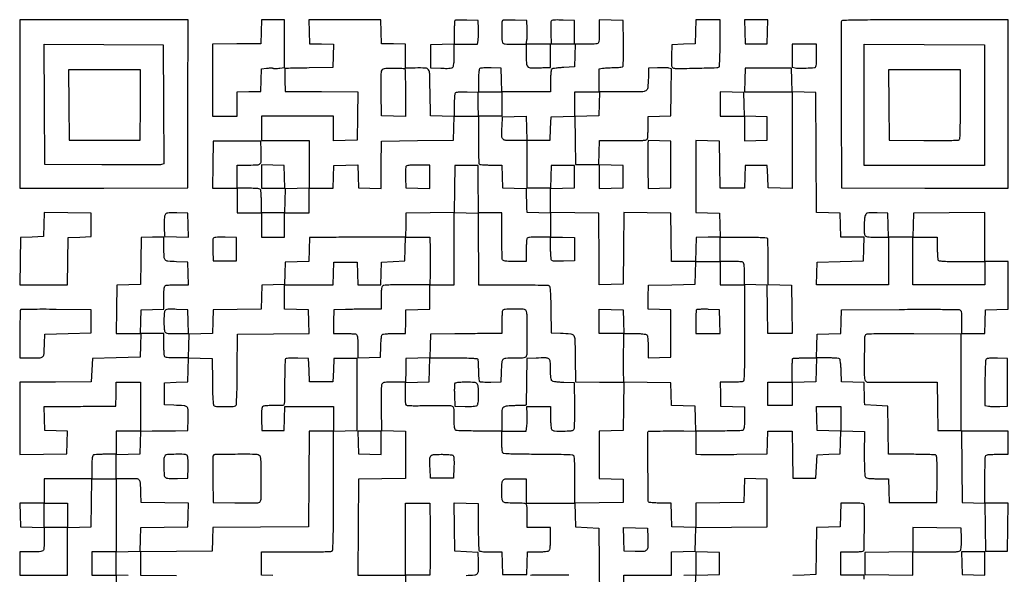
# Model space of a CAD drawing. Extents: x 179 to 1071, y 112 to 1107.
# Drawn here: x 179 to 1071, y 606 to 1107 of the extents above; entities that cross this region are included whole.
import ezdxf

# ---------------------------------------------------------------- set-up
doc = ezdxf.new("R2010")
doc.units = 0

msp = doc.modelspace()

# ---------------------------------------------------------------- linework, layer by layer
for points in [[(724, 595), (724, 606), (745.5, 606), (767, 606), (767, 616.466168), (767, 626.932337), (777.75, 627.216168), (788.5, 627.5), (788.783692, 638.236191), (789.067383, 648.972383), (821.283692, 649.236191), (853.5, 649.5), (853.5, 671), (853.5, 692.5), (843.284183, 692.784606), (833.068365, 693.069211), (832.784183, 682.284606), (832.5, 671.5), (810.75, 671.230498), (789, 670.960995), (789, 659.946666), (789, 648.932337), (778.25, 649.216168), (767.5, 649.5), (767.216168, 660.25), (766.932337, 671), (757.025185, 671, -0.009176), (753.129582, 671.071502, -0.014629), (749.805836, 671.291056, -0.009605), (747.122656, 671.599423, -0.224562), (746.496585, 672.005526, -0.13786), (746.047719, 673.568969, -0.000202), (745.890453, 703.910202, -0.000149), (745.753562, 734.459757, -0.200204), (746.193055, 735.525906, -0.193626), (746.851874, 735.806077, -0.000507), (756.954411, 735.993605, -0.003299), (767.516828, 736.109252, -0.003145), (778.25, 736.088447), (789, 736), (789, 725.554791), (789, 715.109582), (793.75, 714.804791, 0.016277), (796.853058, 714.706929, 0.001257), (805.182812, 714.736407, 0.00172), (815.120986, 714.830751, 0.001312), (826, 715), (853.5, 715.5), (853.784983, 725.75), (854.069966, 736), (865.015095, 736), (875.960225, 736), (876.230112, 714.75), (876.5, 693.5), (887, 693.5), (897.5, 693.5), (898, 704), (898.5, 714.5), (909, 715), (919.5, 715.5), (919.785353, 725.783473), (920.070705, 736.066946), (930.663775, 735.783473), (941.256844, 735.5), (941.157076, 715.567937, 0.003706), (941.17822, 706.779065, 0.009232), (941.35993, 700.355398, 0.006686), (941.648207, 695.565753, 0.156058), (942.151099, 694.317937, 0.161934), (943.140885, 693.70153, 0.029006), (945.311316, 693.31125, 0.022258), (948.490462, 693.071053, 0.007726), (953.088613, 693), (962.932337, 693), (963.216168, 682.25), (963.5, 671.5), (985, 671.5), (1006.5, 671.5), (1006.77083, 692.428109, 0.002701), (1006.849994, 702.928451, 0.012029), (1006.714887, 709.091209, 0.012869), (1006.427241, 713.095412, 0.230932), (1005.77083, 714.162796, 0.130553), (1004.741869, 714.487751, 0.00223), (998.783723, 714.73694, 0.005523), (991.806292, 714.920444, 0.003627), (983.769502, 714.984687), (963.039005, 715), (962.769502, 736.75), (962.5, 758.5), (952, 759), (941.5, 759.5), (941.417506, 762.5, -0.000602), (941.375015, 764.11608, -0.000153), (941.310039, 766.738161, -0.000156), (941.237687, 769.732706, -0.000158), (941.167506, 772.715017), (941, 779.930034), (930.75, 780.215017), (920.5, 780.5), (920.211195, 790.464966, 0.00836), (920.012968, 794.800174, 0.019108), (919.684251, 798.055937, 0.01918), (919.262532, 800.411, 0.199883), (918.711195, 801.199653, 0.117316), (917.827306, 801.504931, 0.006928), (914.981788, 801.747767, 0.010144), (911.552258, 801.922791, 0.007284), (907.716168, 801.984687), (897.932337, 802), (898.216168, 812.75), (898.5, 823.5), (909.216508, 823.783492), (919.933016, 824.066984), (920.216508, 834.783492), (920.5, 845.5), (972.5, 845.776839, -0.001003), (992.594212, 845.843524, -0.001568), (1009.885938, 845.812001, -0.000408), (1024.984395, 845.724812, -0.057922), (1026.75, 845.507787, -0.136613), (1028.014363, 844.801276, -0.14817), (1028.68331, 843.563526, -0.046671), (1028.951296, 841.092044, -0.003683), (1029, 834.480948), (1029, 824), (1039.466168, 824), (1049.932337, 824), (1050.216168, 834.75), (1050.5, 845.5), (1060.75, 845.784983), (1071, 846.069966), (1071, 867.534983), (1071, 889), (1060.5, 889), (1050, 889), (1050, 911.013853), (1050, 933.027706), (1017.75, 932.763853), (985.5, 932.5), (985.216168, 921.75), (984.932337, 911), (974, 911), (963.067663, 911), (962.783832, 921.75), (962.5, 932.5), (952.739067, 932.786344, 0.003777), (946.318608, 932.926166, 0.056645), (944.094026, 932.705325, 0.164113), (942.888802, 931.98706, 0.086391), (941.989067, 930.471244, 0.072991), (941.307436, 927.388305, 0.01263), (941.028304, 921.404475, 0.011938), (941.043404, 915.414346, 0.085208), (941.606989, 912.581787, 0.205218), (942.398405, 911.76761, 0.063068), (944.086379, 911.30265, 0.030363), (947.039857, 911.059586, 0.005351), (952.606989, 911), (963, 911), (963, 889.5), (963, 868), (953, 867.933333, -0.000621), (948.279528, 867.907731, -0.000304), (942.265625, 867.88625, -0.000302), (936.015343, 867.871506, -0.000439), (930.5, 867.866667, -0.000438), (924.98217, 867.871505, -0.000301), (918.724099, 867.88625, -0.000304), (912.699132, 867.907732, -0.000618), (907.965017, 867.933333), (897.930034, 868), (898.215017, 878.25), (898.5, 888.5), (919.5, 889), (940.5, 889.5), (940.783832, 900.25), (941.067663, 911), (930.567663, 911), (920.067663, 911), (919.783832, 921.75), (919.5, 932.5), (908.758596, 932.783745), (898.017192, 933.067489), (897.758596, 987.283745), (897.5, 1041.5), (886.783492, 1041.783492), (876.066984, 1042.066984), (875.783492, 1052.783492), (875.5, 1063.5), (854.5, 1063.5), (833.5, 1063.5), (833.216168, 1052.75), (832.932337, 1042), (854.466168, 1042), (876, 1042), (876, 998.466168), (876, 954.932337), (865.25, 955.216168), (854.5, 955.5), (854, 965.5), (853.5, 975.5), (843.5, 975.5), (833.5, 975.5), (833.215017, 965.25), (832.930034, 955), (821.984905, 955), (811.039775, 955), (810.769888, 976.25), (810.5, 997.5), (799.75, 997.783832), (789, 998.067663), (789, 965.567663), (789, 933.067663), (799.75, 932.783832), (810.5, 932.5), (810.783485, 921.784171), (811.06697, 911.068343), (800.283485, 910.784171), (789.5, 910.5), (789.216168, 899.75), (788.932337, 889), (777.985671, 889), (767.039005, 889), (766.769502, 910.75), (766.5, 932.5), (745.263879, 932.769847), (724.027759, 933.039695), (723.763879, 900.769847), (723.5, 868.5), (712.75, 868.216168), (702, 867.932337), (701.93247, 878.216168, 0.000228), (701.894557, 883.614704, 0.000066), (701.831177, 891.941624, 0.000067), (701.757282, 901.322943, 0.000071), (701.68247, 910.5), (701.5, 932.5), (679.75, 932.769502), (658, 933.039005), (658, 943.985671), (658, 954.932337), (668.75, 955.216168), (679.5, 955.5), (679.5, 965.5), (679.5, 975.5), (669, 975.5), (658.5, 975.5), (658.215017, 965.25), (657.930034, 955), (647.465017, 955), (637, 955), (636.914333, 957.75, -0.007448), (636.884252, 959.601387, -0.000443), (636.881641, 965.2, -0.000666), (636.893319, 971.867586, -0.000491), (636.92334, 979.25), (637.018014, 998), (626.028059, 998, -0.011992), (617.591152, 998.202381, -0.198759), (615.100639, 999.375992, -0.18508), (614.075777, 1002.002685, -0.010172), (614.204946, 1011), (614.5, 1019.5), (625.215829, 1019.783485), (635.931657, 1020.06697), (636.215829, 1009.283485), (636.5, 998.5), (647, 998.5), (657.5, 998.5), (658, 1009), (658.5, 1019.5), (669.230404, 1019.783633), (679.960808, 1020.067266), (680.230404, 998.283633), (680.5, 976.5), (691, 976.5), (701.5, 976.5), (701.783832, 987.25), (702.067663, 998), (723.426843, 998, 0.002049), (735.527804, 998.049581, 0.015924), (741.170055, 998.275619, 0.030077), (744.33804, 998.696308, 0.258602), (745.393011, 999.581787, 0.071958), (745.632084, 1000.637304, 0.005943), (745.821697, 1003.455249, 0.007853), (745.955693, 1006.837646, 0.005972), (746, 1010.546804), (746, 1019.930034), (756.25, 1020.215017), (766.5, 1020.5), (766.769818, 1041.725974), (767.039636, 1062.951948), (764.769818, 1063.512888, 0.046287), (763.430237, 1063.715026, 0.007646), (760.816759, 1063.82477, 0.008343), (757.72928, 1063.855617, 0.007289), (754.5, 1063.786914), (746.5, 1063.5), (746.24922, 1055, -0.01508), (745.690422, 1045.643505, -0.245296), (744.042339, 1043.077367, -0.127215), (740.479112, 1042.10758, -0.003164), (723.480948, 1042), (702, 1042), (702, 1052.420545), (702, 1062.841089), (704.75, 1063.309809, -0.022929), (706.273627, 1063.498123, -0.005167), (708.879693, 1063.672439, -0.005345), (711.894135, 1063.810493, -0.005158), (714.946826, 1063.88609, 0.010143), (717.859581, 1063.987286, 0.014299), (720.448328, 1064.204237, 0.010424), (722.567435, 1064.487871, 0.159199), (723.218101, 1064.818101, 0.190093), (723.545721, 1065.572518, 0.001993), (723.720681, 1071.401306, 0.006003), (723.815721, 1078.18125, 0.003823), (723.771275, 1086.071275), (723.5, 1106.5), (712.75, 1106.783832), (702, 1107.067663), (702, 1097.615619, -0.00593), (701.955696, 1093.880092, -0.007809), (701.821697, 1090.475463, -0.005887), (701.632128, 1087.638889, -0.0721), (701.393011, 1086.581787, -0.204941), (700.602756, 1085.767938, -0.063222), (698.919218, 1085.302828, -0.030449), (695.974376, 1085.059653, -0.005378), (690.427994, 1085), (680.069966, 1085), (679.784983, 1074.75), (679.5, 1064.5), (670, 1063.988659, 0.007106), (666.269967, 1063.734678, 0.009744), (662.923437, 1063.393207, 0.006873), (660.150188, 1063.016758, 0.105218), (659.25, 1062.679642, 0.19845), (658.66909, 1061.850242, 0.025831), (658.301496, 1059.676631, 0.021404), (658.069039, 1056.501349, 0.007569), (658, 1051.940983), (658, 1042), (636.033832, 1042), (614.067663, 1042), (613.783832, 1052.75), (613.5, 1063.5), (604.462374, 1063.690271, 0.007383), (600.91838, 1063.71254, 0.010296), (597.749011, 1063.620366, 0.007028), (595.118231, 1063.452499, 0.119513), (594.299507, 1063.185106, 0.215142), (593.550254, 1062.074259, 0.02067), (593.122944, 1058.76045, 0.019035), (592.890382, 1054.002657, 0.006925), (592.911139, 1047.25), (593, 1042), (603.5, 1042), (614, 1042), (614, 1031), (614, 1020), (603.533832, 1020), (593.067663, 1020), (592.783832, 1030.75), (592.5, 1041.5), (582.582645, 1041.788231, 0.006827), (577.804805, 1041.861823, 0.023663), (574.717063, 1041.721018, 0.033714), (572.705135, 1041.395734, 0.19692), (571.847958, 1040.788231, 0.11554), (571.524324, 1039.859509, 0.007548), (571.266219, 1037.004417, 0.010646), (571.080711, 1033.557744, 0.007729), (571.015313, 1029.716168), (571, 1019.932337), (560.25, 1020.216168), (549.5, 1020.5), (549.230414, 1041.646508, 0.003388), (548.903594, 1058.383657, 0.132249), (547.852034, 1061.916874, 0.250282), (545.218343, 1063.453151, 0.015087), (535.75, 1063.523234), (527, 1063.323959), (527, 1074.128148), (527, 1084.932337), (516.25, 1085.216168), (505.5, 1085.5), (505.216168, 1096.25), (504.932337, 1107), (472.432337, 1107), (439.932337, 1107), (440.216168, 1096.25), (440.5, 1085.5), (451.283485, 1085.215829), (462.06697, 1084.931657), (461.783485, 1074.409124), (461.5, 1063.886591), (440, 1063.56982, 0.000533), (431.736341, 1063.439262, 0.000871), (424.731911, 1063.308934, 0.000078), (418.45613, 1063.180251, 0.099621), (418.215017, 1063.126525, 0.295619), (418.102198, 1062.953611, 0.000809), (418.097461, 1060.026229, 0.004315), (418.126263, 1056.689016, 0.002634), (418.215017, 1052.75), (418.5, 1042.5), (451.269464, 1042.236311), (484.038928, 1041.972621), (483.769464, 1020.236311), (483.5, 998.5), (472.75, 998.216168), (462, 997.932337), (462, 1008.966168), (462, 1020), (429.5, 1020), (397, 1020), (397, 1009), (397, 998), (418.5, 998), (440, 998), (440, 976.533832), (440, 955.067663), (429.25, 954.783832), (418.5, 954.5), (418.216168, 943.75), (417.932337, 933), (407.466168, 933), (397, 933), (397, 942.418213, 0.005951), (396.955695, 946.140776, 0.007831), (396.821697, 949.534475, 0.005915), (396.632106, 952.361889, 0.07203), (396.393011, 953.418213, 0.205218), (395.601595, 954.23239, 0.063068), (393.913621, 954.69735, 0.030363), (390.960143, 954.940414, 0.005351), (385.393011, 955), (375, 955), (375, 965.5), (375, 976), (385.480948, 976, 0.01319), (393.50249, 976.211645, 0.203196), (395.933469, 977.397028, 0.179688), (396.928151, 980.034911, 0.009927), (396.795054, 989), (396.5, 997.5), (375, 997.5), (353.5, 997.5), (353.230112, 976.25), (352.960225, 955), (363.980112, 955), (375, 955), (375, 944), (375, 933), (386, 933), (397, 933), (397, 922), (397, 911), (407.5, 911), (418, 911), (418, 922), (418, 933), (429, 933), (440, 933), (440, 944), (440, 955), (450.965017, 955), (461.930034, 955), (462.215017, 965.25), (462.5, 975.5), (473.214647, 975.783473), (483.929295, 976.066946), (484.214647, 965.783473), (484.5, 955.5), (494.730011, 955.215238), (504.960022, 954.930475), (505.230011, 976.215238), (505.5, 997.5), (538, 998), (570.5, 998.5), (570.783832, 1009.25), (571.067663, 1020), (582.078175, 1020), (593.088687, 1020), (592.939562, 999.074048, 0.002997), (592.930395, 990.976012, 0.004632), (593.029233, 983.979593, 0.001595), (593.189366, 977.956261, 0.131705), (593.454236, 977.074048, 0.218925), (594.14319, 976.616565, 0.013465), (596.64669, 976.293858, 0.01667), (599.923261, 976.070937, 0.008649), (604.024034, 976), (613.930034, 976), (614.215017, 965.75), (614.5, 955.5), (625.25, 955.216168), (636, 954.932337), (636.086145, 947.716168, 0.001483), (636.13115, 944.696723, 0.001364), (636.195118, 941.591624, 0.001361), (636.267255, 938.822812, 0.004503), (636.336145, 937), (636.5, 933.5), (647.25, 933.216168), (658, 932.932337), (658, 921.966168), (658, 911), (647.606989, 911, 0.005351), (642.039857, 910.940414, 0.030363), (639.086379, 910.69735, 0.063068), (637.398405, 910.23239, 0.205218), (636.606989, 909.418213, 0.07203), (636.367894, 908.361889, 0.005915), (636.178303, 905.534475, 0.007831), (636.044305, 902.140776, 0.005951), (636, 898.418213), (636, 889), (625.606989, 889, -0.005351), (620.039857, 889.059586, -0.030363), (617.086379, 889.30265, -0.063068), (615.398405, 889.76761, -0.205218), (614.606989, 890.581787, -0.083055), (614.363369, 891.779435, -0.001841), (614.178303, 897.696775, -0.004125), (614.043995, 904.642891, -0.002771), (614, 912.581787), (614, 933), (603.5, 933), (593, 933), (592.881648, 942.75, -0.000062), (592.826894, 947.307015, -0.000032), (592.75939, 953.014062, -0.000032), (592.690668, 958.886916, -0.000048), (592.631648, 964), (592.5, 975.5), (582, 975.5), (571.5, 975.5), (571.230169, 954.269447), (570.960338, 933.038894), (549.230169, 932.769447), (527.5, 932.5), (527.216168, 921.75), (526.932337, 911), (505.216168, 910.972336, 0.000709), (495.345222, 910.94577, 0.000419), (483.563499, 910.887487, 0.000419), (471.802315, 910.80959, 0.00072), (462, 910.722336), (440.5, 910.5), (440.216508, 899.783492), (439.933016, 889.066984), (429.216508, 888.783492), (418.5, 888.5), (418.215399, 878.284601), (417.930798, 868.069202), (407.715399, 867.784601), (397.5, 867.5), (397.216365, 856.769409), (396.93273, 846.038817), (375.216365, 845.769409), (353.5, 845.5), (353.216508, 834.783492), (352.933016, 824.066984), (342.216508, 823.783492), (331.5, 823.5), (331.216168, 812.75), (330.932337, 802), (320.573157, 802, -0.005377), (315.026092, 802.059651, -0.030446), (312.080966, 802.302822, -0.063217), (310.397282, 802.767927, -0.20495), (309.606989, 803.581787, -0.07203), (309.367894, 804.638111, -0.005915), (309.178303, 807.465525, -0.007831), (309.044305, 810.859224, -0.005951), (309, 814.581787), (309, 824), (298.466168, 824), (287.932337, 824), (288.216168, 834.75), (288.5, 845.5), (298.75, 845.784983), (309, 846.069966), (309, 856.427994, -0.005378), (309.059653, 861.974376, -0.030449), (309.302828, 864.919218, -0.063222), (309.767938, 866.602756, -0.204941), (310.581787, 867.393011, -0.072102), (311.638915, 867.632129, -0.005887), (314.475801, 867.821697, -0.007809), (317.880803, 867.955696, -0.005929), (321.616771, 868), (331.069966, 868), (330.784983, 878.25), (330.5, 888.5), (320.357794, 888.783793, -0.014107), (312.640268, 889.217866, -0.199485), (310.233117, 890.465549, -0.166627), (309.195945, 893.150956, -0.0092), (309.013655, 902.284983), (309, 911.069966), (298.75, 910.784983), (288.5, 910.5), (288.23021, 889.283631), (287.96042, 868.067262), (277.23021, 867.783631), (266.5, 867.5), (266.230498, 845.75), (265.960995, 824), (277.014329, 824), (288.067663, 824), (287.783832, 813.25), (287.5, 802.5), (266, 802), (244.5, 801.5), (244, 791), (243.5, 780.5), (211.25, 780.236147), (179, 779.972294), (179, 747.466259), (179, 714.960225), (200.25, 715.230112), (221.5, 715.5), (221.784593, 725.714635), (222.069185, 735.92927), (211.784593, 736.214635), (201.5, 736.5), (201.216168, 747.25), (200.932337, 758), (210.716168, 758.088692, -0.000261), (215.934436, 758.133277, -0.00007), (224.235374, 758.198715, -0.000071), (233.668223, 758.270428, -0.000073), (243, 758.338692), (265.5, 758.5), (265.783832, 769.25), (266.067663, 780), (277.033832, 780), (288, 780), (288, 758), (288, 736), (277, 736), (266, 736), (266, 725.5), (266, 715), (256.581787, 715, 0.005951), (252.859224, 714.955695, 0.007831), (249.465525, 714.821697, 0.005915), (246.638111, 714.632106, 0.07203), (245.581787, 714.393011, 0.205218), (244.76761, 713.601595, 0.063068), (244.30265, 711.913621, 0.030363), (244.059586, 708.960143, 0.005351), (244, 703.393011), (244, 693), (222.5, 693), (201, 693), (201, 682), (201, 671), (189.966168, 671), (178.932337, 671), (179.216168, 660.25), (179.5, 649.5), (190.25, 649.216168), (201, 648.932337), (201, 639.547956, -0.005972), (200.955693, 635.838356, -0.007852), (200.821697, 632.455587, -0.005942), (200.632085, 629.63733, -0.07196), (200.393011, 628.581787, -0.205218), (199.601595, 627.76761, -0.063068), (197.913621, 627.30265, -0.030363), (194.960143, 627.059586, -0.005351), (189.393011, 627), (179, 627), (179, 616.5), (179, 606), (200.5, 606), (222, 606), (222, 627.466168), (222, 648.932337), (232.75, 649.216168), (243.5, 649.5), (243.769502, 671.25), (244.039005, 693), (255.019502, 693), (266, 693), (266, 660), (266, 627), (255, 627), (244, 627), (244, 616.5), (244, 606), (255, 606), (266, 606), (266, 595)], [(276.75, 605.783832), (266, 606.067663), (266, 616.5), (266, 626.932337), (276.75, 627.216168), (287.5, 627.5), (287.783631, 638.23021), (288.067262, 648.96042), (309.283631, 649.23021), (330.5, 649.5), (330.783629, 660.230014), (331.067258, 670.960029), (309.783629, 671.230014), (288.5, 671.5), (288.24922, 680, 0.007926), (287.829771, 689.243436, 0.170244), (286.785637, 691.72373, 0.199796), (284.471708, 692.815028, 0.011573), (276.480948, 693), (266, 693), (266, 703.966168), (266, 714.932337), (276.75, 715.216168), (287.5, 715.5), (287.784983, 725.75), (288.069966, 736), (298.284983, 736.072108, 0.00076), (302.988838, 736.112465, 0.000421), (308.730589, 736.17529, 0.00042), (314.546856, 736.248714, 0.000677), (319.5, 736.322108), (330.5, 736.5), (330.783553, 747.222527, 0.010992), (330.820152, 755.43543, 0.202285), (329.787687, 757.767985, 0.175254), (327.337791, 758.826727, 0.00786), (318, 759.24922), (309.5, 759.5), (309.5, 769.5), (309.5, 779.5), (320, 780), (330.5, 780.5), (330.784171, 791.283485), (331.068343, 802.06697), (341.784171, 801.783485), (352.5, 801.5), (352.770909, 780.546095, 0.003025), (352.960859, 770.538324, 0.01097), (353.259718, 764.179757, 0.009456), (353.64341, 759.821704, 0.228384), (354.270909, 758.811407, 0.135682), (356.441738, 758.148873, 0.006678), (364.002812, 758.049467, 0.006682), (371.563488, 758.152092, 0.135555), (373.735681, 758.81548, 0.238962), (374.395763, 759.927232, 0.00522), (374.759672, 766.392156, 0.007577), (375.048944, 775.830801, 0.001803), (375.235681, 791.550168), (375.5, 823.5), (407.783691, 823.763898), (440.067381, 824.027795), (439.783691, 834.763898), (439.5, 845.5), (428.75, 845.783832), (418, 846.067663), (418, 857.033832), (418, 868), (439.965017, 868), (461.930034, 868), (462.215017, 878.25), (462.5, 888.5), (473, 888.5), (483.5, 888.5), (483.784983, 878.25), (484.069966, 868), (494.5, 868), (504.930034, 868), (505.215017, 878.25), (505.5, 888.5), (516, 889), (526.5, 889.5), (526.783832, 900.25), (527.067663, 911), (537.971448, 911), (548.875232, 911), (549.187616, 899.75, -0.004056), (549.286888, 894.698016, -0.002552), (549.324862, 888.79375, -0.002561), (549.302819, 882.984411, -0.004692), (549.216168, 878.25), (548.932337, 868), (528.166168, 868, 0.003175), (518.390155, 867.937913, 0.010469), (511.947392, 867.721107, 0.00935), (507.461379, 867.391809, 0.175114), (506.2, 866.8, 0.150969), (505.671932, 865.799696, 0.019349), (505.311224, 863.369558, 0.018472), (505.074295, 860.071747, 0.008695), (505, 855.8), (505, 846), (494.25, 845.953106, 0.001159), (489.373532, 845.920534, 0.000692), (483.573437, 845.860325, 0.000693), (477.797098, 845.784366, 0.001202), (473, 845.703106), (462.5, 845.5), (462.216168, 834.75), (461.932337, 824), (471.384381, 824, -0.00593), (475.119908, 823.955696, -0.007809), (478.524537, 823.821697, -0.005887), (481.361111, 823.632128, -0.0721), (482.418213, 823.393011, -0.205495), (483.232716, 822.600436, -0.062914), (483.697526, 820.908024, -0.030277), (483.940481, 817.945911, -0.005326), (484, 812.358028), (484, 801.930034), (494.25, 802.215017), (504.5, 802.5), (504.788805, 812.464966, -0.00836), (504.987032, 816.800174, -0.019108), (505.315749, 820.055937, -0.01918), (505.737468, 822.411, -0.199883), (506.288805, 823.199653, -0.117134), (507.171517, 823.504879, -0.006997), (509.998336, 823.747767, -0.010202), (513.406013, 823.922787, -0.007334), (517.216168, 823.984687), (526.932337, 824), (527.216168, 834.75), (527.5, 845.5), (538.25, 845.783832), (549, 846.067663), (549, 857.033832), (549, 868), (560, 868), (571, 868), (571, 900.533832), (571, 933.067663), (581.75, 932.783832), (592.5, 932.5), (592.72866, 903), (592.817823, 891.497179), (592.89642, 881.357813), (592.96327, 872.734307, 0.000002), (592.97866, 870.75), (593, 868), (624.25, 867.984687, -0.002334), (636.31726, 867.922445, -0.00367), (646.681358, 867.744518, -0.001003), (655.694423, 867.505512, -0.135169), (656.729091, 867.188593, -0.228384), (657.35659, 866.178296, -0.009456), (657.740282, 861.820243, -0.01097), (658.039141, 855.461676, -0.003025), (658.229091, 845.453905), (658.5, 824.5), (667, 824.24922, -0.015112), (676.309273, 823.692637, -0.241952), (678.89363, 822.055334, -0.12708), (679.90817, 818.507021, -0.003245), (680.230153, 801.735929), (680.5, 780.5), (702.269448, 780.230443), (724.038896, 779.960887), (723.769448, 758.230443), (723.5, 736.5), (712.75, 736.216168), (702, 735.932337), (702, 714.5), (702, 693.067663), (712.75, 692.783832), (723.5, 692.5), (723.5, 682), (723.5, 671.5), (701.75, 671.230498), (680, 670.960995), (680, 691.858053, 0.002841), (679.941008, 702.241768, 0.011863), (679.72168, 708.490168, 0.012941), (679.373556, 712.590796, 0.194265), (678.706368, 713.82873, 0.162758), (677.389641, 714.339498, 0.003106), (669.964408, 714.645159, 0.006038), (660.188095, 714.868636, 0.002279), (646.513825, 714.953699, -0.001815), (631.127404, 715.035132, -0.00801), (622.063556, 715.26125, -0.006014), (615.948004, 715.585608, -0.23943), (614.822769, 716.252525, -0.114938), (614.509276, 717.147616, -0.007812), (614.25882, 719.850742, -0.01086), (614.078891, 723.115925, -0.007919), (614.015313, 726.75), (614, 736), (624.938727, 736), (635.877454, 736), (636.530486, 740.354725, 0.021292), (636.758073, 742.488181, 0.008853), (636.891297, 745.382915, 0.008741), (636.924899, 748.49289, 0.011173), (636.841758, 751.356823), (636.5, 758.004196), (647.25, 758.002098), (658, 758), (658, 748.2, 0.008695), (658.074295, 743.928253, 0.018472), (658.311224, 740.630442, 0.019349), (658.671932, 738.200304, 0.150969), (659.2, 737.2, 0.186495), (661.68616, 736.09974, 0.014231), (669.15271, 735.954643, 0.013612), (676.635384, 736.226018, 0.206513), (678.89865, 737.37788, 0.155745), (679.441468, 738.72239, 0.008655), (679.70418, 743.294193, 0.010005), (679.833319, 749.723919, 0.003345), (679.771094, 759.12788), (679.5, 779.5), (670.054124, 779.790118, -0.010217), (666.34104, 779.980158, -0.013854), (662.999888, 780.312947, -0.010763), (660.259099, 780.722996, -0.131421), (659.304124, 781.162563, -0.160974), (658.702126, 782.125195, -0.028856), (658.313751, 784.236002, -0.022682), (658.072384, 787.28858, -0.008387), (658, 791.603393, 0.016598), (657.763986, 798.711197, 0.213017), (656.549849, 801.008756, 0.166991), (653.878464, 801.935621, 0.009434), (645, 801.795054), (636.5, 801.5), (636.291899, 780.625233, -0.001859), (636.181951, 772.592166, -0.003007), (636.021922, 765.759422, -0.000519), (635.838212, 759.731816, -0.190736), (635.665053, 759.33172, -0.182729), (635.290693, 759.162774, -0.002984), (632.954685, 759.030674, -0.007332), (630.207057, 758.932111, -0.004749), (627.026294, 758.89491, 0.010028), (623.703041, 758.820946, 0.011294), (620.514988, 758.613762, 0.010608), (617.818608, 758.319507, 0.058418), (616.403141, 757.963174, 0.110003), (615.032985, 757.060692, 0.141468), (614.328786, 755.734561, 0.048055), (614.050388, 753.237839, 0.003753), (614, 746.524751), (614, 736), (594.081787, 736, -0.00284), (586.334577, 736.044003, -0.004216), (579.5499, 736.178303, -0.001919), (573.775876, 736.363499, -0.082815), (572.581787, 736.606989, -0.205067), (571.767789, 737.397773, -0.063152), (571.302747, 739.083331, -0.03041), (571.059622, 742.032106, -0.005366), (571, 747.587937, 0.003733), (570.951075, 754.141338, 0.047453), (570.681538, 756.587029, 0.149373), (570.007385, 757.817679, 0.132564), (568.729091, 758.531858, 0.056498), (567.146286, 758.743668, 0.002753), (561.843904, 758.821339, 0.004446), (555.531807, 758.822912, 0.00319), (548.479091, 758.716954, -0.002524), (541.463352, 758.602207, -0.003659), (535.267296, 758.577503, -0.001888), (530.019824, 758.614798, -0.060354), (528.75, 758.782676, -0.201389), (527.824157, 759.485727, -0.091058), (527.303157, 760.948081, -0.035492), (527.055034, 763.70724, -0.004683), (527, 769.5828), (527, 779.932337), (537.75, 780.216168), (548.5, 780.5), (548.783832, 791.25), (549.067663, 802), (570.426843, 802, -0.002687), (580.996634, 801.943197, -0.011615), (587.271697, 801.729902, -0.010905), (591.407253, 801.402442, -0.285481), (592.253153, 800.75, -0.070922), (592.442753, 799.886026, -0.004338), (592.616592, 797.24568, -0.006389), (592.756668, 794.085208, -0.004682), (592.834423, 790.575718, 0.00891), (592.941036, 787.093727, 0.012824), (593.169236, 784.018743, 0.008588), (593.466445, 781.487889, 0.164285), (593.813929, 780.786071, 0.175783), (594.524032, 780.454031, 0.008352), (597.189385, 780.25999, 0.012862), (600.421264, 780.162208, 0.008824), (604.089648, 780.210352), (613.5, 780.5), (613.75078, 789, -0.007895), (614.169488, 798.239963, -0.169542), (615.209736, 800.721365, -0.200384), (617.516036, 801.813936, -0.011722), (625.451664, 802, 0.004751), (631.340065, 802.055956, 0.034831), (634.144955, 802.305234, 0.086447), (635.658172, 802.824798, 0.193022), (636.41594, 803.75, 0.075719), (636.886874, 806.789137, 0.001334), (636.885476, 823.434143, 0.001746), (636.783575, 839.754357, 0.054684), (636.305861, 843.75, 0.135675), (635.619043, 845.013343, 0.150592), (634.406107, 845.682601, 0.047578), (631.978982, 845.9511, 0.003773), (625.498581, 846, 0.005433), (619.995746, 845.940204, 0.030632), (617.069033, 845.696795, 0.063548), (615.394798, 845.23137, 0.204355), (614.606989, 844.418213, 0.07203), (614.367894, 843.361889, 0.005915), (614.178303, 840.534475, 0.007831), (614.044305, 837.140776, 0.005951), (614, 833.418213), (614, 824), (603.75, 823.940931, 0.000386), (598.365363, 823.905745, 0.000111), (590.048437, 823.843127, 0.000112), (580.674575, 823.76836, 0.00012), (571.5, 823.690931), (549.5, 823.5), (549.216508, 812.783492), (548.933016, 802.066984), (538.216508, 801.783492), (527.5, 801.5), (527.216168, 790.75), (526.932337, 780), (516.48522, 780, 0.003708), (509.899474, 779.951158, 0.046767), (507.432417, 779.68293, 0.147883), (506.194629, 779.014093, 0.136044), (505.485341, 777.75, 0.054895), (505.275402, 776.159317, 0.002293), (505.178292, 770.432813, 0.003942), (505.14779, 763.634166, 0.002788), (505.216289, 756), (505.5, 736.5), (516.25, 736.216168), (527, 735.932337), (527, 714.486056), (527, 693.039775), (505.75, 692.769888), (484.5, 692.5), (484.239377, 649.25), (483.978755, 606), (505.489377, 606), (527, 606), (527, 595)], [(407.25, 605.784983), (397, 606.069966), (397, 616.534983), (397, 627), (407.75, 627.055737, -0.001279), (413.2296, 627.070132, -0.00043), (421.227741, 627.063816, -0.000427), (430.076765, 627.041661, -0.000489), (438.535925, 627.004973, 0.0031), (446.337575, 627.011874, 0.004564), (453.189807, 627.122972, 0.002203), (459.003902, 627.295972, 0.083255), (460.285925, 627.556225, 0.290894), (461.360356, 629.004656, 0.010158), (461.738991, 636.315183, 0.007227), (461.958554, 649.246224, 0.000631), (462, 682.073157), (462, 735.932337), (472.75, 736.216168), (483.5, 736.5), (483.5, 769), (483.5, 801.5), (473, 801.5), (462.5, 801.5), (462, 791), (461.5, 780.5), (451, 780.5), (440.5, 780.5), (440, 791), (439.5, 801.5), (430, 801.688517, 0.005334), (426.26986, 801.722736, 0.007376), (422.923437, 801.668364, 0.004885), (420.128197, 801.554344, 0.086451), (419.25, 801.355184, 0.274672), (418.600338, 800.481143, 0.011207), (418.271177, 796.408841, 0.011788), (418.057247, 790.240016, 0.002773), (418, 779.916667, -0.001733), (417.956242, 767.293519, -0.019067), (417.728239, 762.237217, -0.052413), (417.24596, 759.701124, -0.319721), (416.25, 758.929363, -0.009426), (415.176159, 758.906282, -0.001138), (412.810938, 758.905424, -0.001353), (409.999906, 758.918409, -0.001113), (407, 758.947063, 0.010646), (404.033724, 758.918841, 0.013901), (401.325116, 758.759915, 0.011477), (399.092466, 758.514772, 0.113269), (398.21316, 758.185915, 0.195377), (397.603274, 757.297192, 0.031768), (397.279893, 755.186535, 0.022579), (397.139424, 751.949521, 0.006436), (397.21316, 746.918214), (397.5, 736.5), (407.5, 736.5), (417.5, 736.5), (417.783832, 747.25), (418.067663, 758), (440.033832, 758), (462, 758), (462, 747), (462, 736), (451.010623, 736), (440.021245, 736), (439.760623, 692.75), (439.5, 649.5), (396.283724, 649.239403), (353.067448, 648.978805), (352.783724, 638.239403), (352.5, 627.5), (320.25, 627.236147), (288, 626.972294), (288, 616.5), (288, 606.027706), (320.25, 605.763853)], [(581.7397, 605.784869, 0.013482), (589.526579, 606.211819, 0.195806), (591.939704, 607.432921, 0.179106), (592.924926, 610.041159, 0.010944), (592.796504, 618.503355), (592.5, 626.5), (582, 627), (571.5, 627.5), (571.230403, 649.284031), (570.960806, 671.068061), (581.730403, 670.784031), (592.5, 670.5), (592.675996, 650.164042, 0.002432), (592.782742, 642.268457, 0.003661), (592.959688, 635.386397, 0.001495), (593.171879, 629.497735, 0.082033), (593.394611, 628.414042, 0.225513), (594.131701, 627.712374, 0.045983), (595.935797, 627.298934, 0.02709), (598.909237, 627.062916, 0.006261), (603.933632, 627), (613.930034, 627), (614.215017, 616.75), (614.5, 606.5), (625.5, 606.5), (636.5, 606.5), (636.784983, 616.75), (637.069966, 627), (646.334983, 627, 0.009431), (650.341123, 627.07557, 0.019114), (653.484548, 627.31476, 0.019991), (655.82015, 627.677661, 0.148905), (656.8, 628.2, 0.150969), (657.328068, 629.200304, 0.019349), (657.688776, 631.630442, 0.018472), (657.925705, 634.928253, 0.008695), (658, 639.2), (658, 649), (647.5, 649), (637, 649), (637, 658.418213, 0.005951), (636.955695, 662.140776, 0.007831), (636.821697, 665.534475, 0.005915), (636.632106, 668.361889, 0.07203), (636.393011, 669.418213, 0.204366), (635.605154, 670.231384, 0.063541), (633.93074, 670.696802, 0.030628), (631.003676, 670.940206, 0.005432), (625.5, 671, -0.011136), (617.63497, 671.175191, -0.181618), (615.249103, 672.194794, -0.191576), (614.189057, 674.511973, -0.012622), (614, 682, -0.012707), (614.190439, 689.492344, -0.192687), (615.25706, 691.808678, -0.180645), (617.656506, 692.826317, -0.010922), (625.606989, 693), (636, 693), (636, 682), (636, 671), (657.966168, 671), (679.932337, 671), (680.216168, 660.25), (680.5, 649.5), (691, 649), (701.5, 648.5), (701.763853, 616.25), (702.027706, 584)], [(941.1304, 602.25), (941, 606), (930.5, 606), (920, 606), (920, 616.5), (920, 627), (929.940983, 627, 0.00799), (934.310296, 627.069822, 0.019288), (937.533455, 627.297525, 0.019727), (939.840423, 627.642763, 0.210328), (940.603795, 628.167943, 0.135886), (941.005617, 629.547348, 0.000502), (941.214354, 646.466943, 0.002553), (941.309704, 661.777534, 0.015274), (941.075053, 669.75, 0.324868), (940.575747, 670.3572, 0.034099), (938.658667, 670.718349, 0.02347), (935.556276, 670.939302, 0.006042), (930.533832, 671), (920.067663, 671), (919.783832, 660.25), (919.5, 649.5), (908.76979, 649.216369), (898.03958, 648.932738), (897.76979, 627.716369), (897.5, 606.5), (887, 606), (876.5, 605.5)], [(674.599929, 605.879396, 0.003643), (658.048336, 606, 0.001581), (644.770442, 605.958023, 0.021771), (639.964414, 605.718206, 0.070952)]]:
    msp.add_lwpolyline(points, format="xyb")
for points in [[(179, 1030.993714), (179, 954.987428), (254.75, 955.243714), (330.5, 955.5), (330.756286, 1031.25), (331.012572, 1107), (255.006286, 1107), (179, 1107)], [(833.216168, 1096.25), (833.5, 1085.5), (843.5, 1085.5), (853.5, 1085.5), (853.783832, 1096.25), (854.067663, 1107), (843.5, 1107), (832.932337, 1107)], [(223.235953, 1030.25), (223.5, 998.5), (255.5, 998.5), (287.5, 998.5), (287.764047, 1030.25), (288.028094, 1062), (255.5, 1062), (222.971906, 1062)], [(701.783832, 1031.25), (701.5, 1020.5), (690.75, 1020.216168), (680, 1019.932337), (680, 1030.966168), (680, 1042), (691.033832, 1042), (702.067663, 1042)], [(811, 1031.033832), (811, 1020), (822, 1020), (833, 1020), (833, 1008.965017), (833, 997.930034), (843.25, 998.215017), (853.5, 998.5), (853.5, 1009), (853.5, 1019.5), (843.283481, 1019.784613), (833.066961, 1020.069227), (832.783481, 1030.784613), (832.5, 1041.5), (821.75, 1041.783832), (811, 1042.067663)], [(397, 965.534983), (397, 955), (407.534983, 955), (418.069966, 955), (417.784983, 965.25), (417.5, 975.5), (407.25, 975.784983), (397, 976.069966)], [(702, 965.5), (702, 954.932337), (712.75, 955.216168), (723.5, 955.5), (723.5, 965.5), (723.5, 975.5), (712.75, 975.783832), (702, 976.067663)], [(200.784032, 922.269789), (200.5, 911.5), (190, 911), (179.5, 910.5), (179.230112, 889.25), (178.960225, 868), (200.460225, 868), (221.960225, 868), (222.230112, 889.25), (222.5, 910.5), (233, 911), (243.5, 911.5), (243.5, 922), (243.5, 932.5), (222.284032, 932.769789), (201.068065, 933.039577)], [(920, 746.966168), (920, 735.932337), (909.25, 736.216168), (898.5, 736.5), (898.216168, 747.25), (897.932337, 758), (908.966168, 758), (920, 758)], [(484.215017, 725.75), (484.5, 715.5), (494.75, 715.215017), (505, 714.930034), (505, 725.465017), (505, 736), (494.465017, 736), (483.930034, 736)], [(222, 660), (222, 649), (211.5, 649), (201, 649), (201, 660), (201, 671), (211.5, 671), (222, 671)], [(1029.215017, 616.75), (1029.5, 606.5), (1039.75, 606.215017), (1050, 605.930034), (1050, 616.465017), (1050, 627), (1039.465017, 627), (1028.930034, 627)]]:
    msp.add_lwpolyline(points, close=True)
for points in [[(396.783832, 1096.25), (396.5, 1085.5), (374.75, 1085.230498), (353, 1084.960995), (353, 1052.480498), (353, 1020), (364, 1020), (375, 1020), (375, 1030.966168), (375, 1041.932337), (385.75, 1042.216168), (396.5, 1042.5), (396.783533, 1052.618672), (397.067066, 1062.737345), (401.510003, 1063.346317, -0.015971), (403.32359, 1063.536122, -0.017266), (405.098972, 1063.603283, -0.017017), (406.61839, 1063.556549, -0.07555), (407.488752, 1063.365943, 0.077915), (408.361276, 1063.179158, 0.017316), (409.891687, 1063.147403, 0.017584), (411.681553, 1063.235262, 0.016161), (413.512282, 1063.449571), (418, 1064.122546), (418, 1085.561273), (418, 1107), (407.533832, 1107), (397.067663, 1107)], [(571.699448, 1106.366114, 0.177373), (571.4198, 1105.763217, 0.004926), (571.205463, 1102.846651, 0.00954), (571.050669, 1099.364759, 0.006337), (571, 1095.367165), (571, 1085.067663), (560.25, 1084.783832), (549.5, 1084.5), (549.5, 1074.167285), (549.5, 1063.83457), (558.846637, 1063.375042, 0.008522), (563.071768, 1063.239441, 0.020138), (566.220482, 1063.318904, 0.023936), (568.49169, 1063.577488, 0.133662), (569.596637, 1064.080202, 0.153681), (570.269846, 1065.12338, 0.035441), (570.685003, 1067.200569, 0.024279), (570.929879, 1070.339095, 0.007329), (571, 1075.122445), (571, 1085), (581.454687, 1085), (591.909374, 1085), (592.511177, 1088.25, 0.030569), (592.724159, 1089.987404, 0.008349), (592.846169, 1092.748437, 0.00841), (592.879612, 1095.890231, 0.008667), (592.80649, 1099), (592.5, 1106.5), (582.449448, 1106.782781, 0.006672), (578.547259, 1106.840477, 0.010046), (575.145783, 1106.777033, 0.005301), (572.300668, 1106.636532, 0.183378)], [(614.698485, 1106.365152, 0.193935), (614.110993, 1104.984403, 0.003636), (614.015703, 1096.975453, 0.006241), (614.076062, 1089.293089, 0.086734), (614.606989, 1086.581787, 0.204858), (615.396901, 1085.768035, 0.063268), (617.079129, 1085.302881, 0.030475), (620.021421, 1085.059673, 0.005385), (625.561676, 1085), (635.909374, 1085), (636.511177, 1088.25, 0.030569), (636.724159, 1089.987404, 0.008349), (636.846169, 1092.748437, 0.00841), (636.879612, 1095.890231, 0.008667), (636.80649, 1099), (636.5, 1106.5), (625.948485, 1106.781818, 0.00634), (621.854298, 1106.839236, 0.009591), (618.291298, 1106.775673, 0.004864), (615.303205, 1106.635883, 0.184275)], [(658.442274, 1105.710164, 0.081166), (658.248144, 1104.773814, 0.005233), (658.158783, 1101.980936, 0.007531), (658.137174, 1098.634259, 0.005535), (658.210159, 1094.924983), (658.5, 1085.5), (669, 1085.5), (679.5, 1085.5), (679.5, 1096), (679.5, 1106.5), (669.232115, 1106.785181, 0.005823), (664.049899, 1106.868732, 0.025951), (661.012272, 1106.724596, 0.043922), (659.172333, 1106.376284, 0.236652)], [(788.783832, 1096.25), (788.5, 1085.5), (778, 1085), (767.5, 1084.5), (767.21588, 1074.328217, 0.004118), (767.094392, 1068.158805, 0.042172), (767.28011, 1065.613597, 0.1233), (767.844212, 1064.28859, 0.155129), (768.927853, 1063.522899, 0.081654), (772.207605, 1063.046031, 0.001486), (789.866896, 1063.426336, 0.000985), (807.962165, 1063.905512, 0.132042), (810.049818, 1064.530789, 0.245461), (810.452751, 1065.209402, 0.002576), (810.731646, 1070.866419, 0.007144), (810.934939, 1077.681703, 0.003883), (811, 1086.059017), (811, 1107), (800.033832, 1107), (789.067663, 1107)], [(920.460009, 1105.75, 0.090591), (920.266358, 1104.709509, 0.000109), (920.198937, 1082.982812, 0.000984), (920.176611, 1058.652573, 0.000605), (920.241394, 1030), (920.5, 955.5), (995.75, 955.243674), (1071, 954.987348), (1071, 1030.993674), (1071, 1107), (995.968615, 1107, 0.000668), (957.448289, 1106.948566, 0.003471), (936.19131, 1106.744245, 0.001205), (921.475143, 1106.465155, 0.305157)], [(308.758677, 1030.77123), (309.017354, 977.04246), (306.758677, 976.494347, -0.057902), (304.987826, 976.276519, -0.000418), (290.035361, 976.188577, -0.001589), (272.903102, 976.156579, -0.001017), (253, 976.223117), (201.5, 976.5), (201.241383, 1030.758691), (200.982767, 1085.017383), (254.741383, 1084.758691), (308.5, 1084.5)], [(636, 1075.934259, 0.011573), (636.172247, 1068.493608, 0.104913), (636.988545, 1065.366635, 0.218516), (638.775292, 1063.93321, 0.073582), (642.181401, 1063.595085, -0.002999), (644.242916, 1063.681627, -0.001392), (646.920474, 1063.770485, -0.001379), (649.733018, 1063.848223, -0.001922), (652.25, 1063.901165), (658, 1064), (658, 1074.5), (658, 1085), (647, 1085), (636, 1085)], [(876, 1074.579455), (876, 1064.158911), (878.75, 1063.632373, 0.038072), (880.917975, 1063.386187, 0.013059), (884.080322, 1063.351877, 0.008361), (888.739368, 1063.50096, 0.002156), (896.25, 1063.899556, 0.233527), (897.178843, 1064.426657, 0.108469), (897.705942, 1065.747471, 0.036703), (897.948831, 1068.431817, 0.004216), (898, 1074.5), (898, 1085), (887, 1085), (876, 1085)], [(1049.5, 1030), (1049.5, 975.5), (995.211905, 975.5), (940.92381, 975.5), (940.942857, 1025.75, -0.000032), (940.951538, 1045.331386, -0.000047), (940.961905, 1062.563467, -0.000022), (940.972765, 1077.239555, -0.00086), (940.980952, 1080.508612), (941, 1085.017225), (995.25, 1084.758612), (1049.5, 1084.5)], [(526.25, 1063.070438, -0.375755), (526.555241, 1062.748181, -0.001181), (526.779688, 1056.695128, -0.005412), (526.946076, 1049.728045, -0.003263), (527, 1041.466168), (527, 1019.932337), (516.25, 1020.216168), (505.5, 1020.5), (505.229636, 1041.274691, -0.001394), (505.088323, 1055.094658, -0.024744), (505.275706, 1059.549194, -0.094929), (505.900172, 1061.714244, -0.188792), (507.212729, 1062.88299, -0.080042), (509.333153, 1063.300848, -0.006245), (515.121628, 1063.430164, -0.009374), (521.219786, 1063.375875, -0.016499)], [(963.235953, 1030.25), (963.5, 998.5), (994.93202, 998.235498, 0.001697), (1010.901959, 998.155315, 0.00816), (1019.995146, 998.288929, 0.006635), (1026.009704, 998.555446, 0.241447), (1027.166708, 999.235498, 0.134731), (1027.492293, 1000.296498, 0.001088), (1027.738089, 1009.161365, 0.003824), (1027.920853, 1019.372002, 0.002438), (1027.984687, 1031.25), (1028, 1062), (995.485953, 1062), (962.971906, 1062)], [(745.819724, 995.284213, 0.026643), (745.705149, 993.410115, 0.001626), (745.67971, 987.79991, 0.00242), (745.703488, 981.113571, 0.001788), (745.792054, 973.715481), (746.084108, 954.930962), (756.292054, 955.215481), (766.5, 955.5), (766.5, 976.5), (766.5, 997.5), (756.319724, 997.784213), (746.139448, 998.068427)], [(527.42719, 974.670857, 0.080952), (527.238236, 973.761419, 0.005495), (527.152581, 971.111648, 0.007759), (527.13413, 967.934715, 0.005737), (527.208575, 964.420857), (527.5, 955.5), (538.25, 955.216168), (549, 954.932337), (549, 965.466168), (549, 976), (538.468615, 976, 0.006172), (533.333082, 975.936605, 0.023783), (530.151337, 975.70634, 0.035152), (528.150677, 975.321414, 0.240491)], [(310.01538, 931.028739, 0.089721), (309.593321, 929.72211, 0.014763), (309.31694, 927.072896, 0.015383), (309.175108, 923.826587, 0.011481), (309.211167, 920.243181), (309.5, 911.5), (320.284178, 911.215822), (331.068357, 910.931643), (330.784178, 921.715822), (330.5, 932.5), (320.804214, 932.785558, 0.004805), (314.993862, 932.900817, 0.042938), (312.44983, 932.708127, 0.109092), (311.012545, 932.136149, 0.121424)], [(353.442274, 909.710164, 0.081166), (353.248144, 908.773814, 0.005233), (353.158783, 905.980936, 0.007531), (353.137174, 902.634259, 0.005535), (353.210159, 898.924983), (353.5, 889.5), (364, 889.5), (374.5, 889.5), (374.5, 900), (374.5, 910.5), (364.232115, 910.785181, 0.005823), (359.049899, 910.868732, 0.025951), (356.012272, 910.724596, 0.043922), (354.172333, 910.376284, 0.236652)], [(679.5, 900), (679.5, 889.5), (669.582645, 889.211769, -0.006827), (664.804805, 889.138177, -0.023663), (661.717063, 889.278982, -0.033714), (659.705135, 889.604266, -0.19692), (658.847958, 890.211769, -0.11554), (658.524324, 891.140491, -0.007548), (658.266219, 893.995583, -0.010646), (658.080711, 897.442256, -0.007729), (658.015313, 901.283832), (658, 911.067663), (668.75, 910.783832), (679.5, 910.5)], [(853.477458, 910.036473, -0.130912), (853.718218, 909.239085, -0.001344), (853.896627, 903.333237, -0.004221), (854.026985, 896.498147, -0.002715), (854.068193, 888.569983), (854.063435, 868.06702), (864.781717, 867.78351), (875.5, 867.5), (875.769502, 845.75), (876.039005, 824), (865.039005, 824), (854.039005, 824), (853.769502, 845.75), (853.5, 867.5), (843.25, 867.784983), (833, 868.069966), (833, 824.641972, -0.000889), (832.955016, 799.350324, -0.008087), (832.7374, 788.322896, -0.010257), (832.374012, 781.888956, -0.289573), (831.418213, 780.606989, -0.0721), (830.361111, 780.367872, -0.005887), (827.524537, 780.178303, -0.007809), (824.119908, 780.044304, -0.00593), (820.384381, 780), (810.932337, 780), (811.216168, 769.25), (811.5, 758.5), (822.25, 758.216168), (833, 757.932337), (833, 747.573157, -0.005377), (832.940349, 742.026092, -0.030446), (832.697178, 739.080966, -0.063217), (832.232073, 737.397282, -0.20495), (831.418213, 736.606989, -0.08304), (830.220794, 736.363378, -0.001846), (824.312846, 736.178303, -0.004131), (817.377304, 736.043995, -0.002775), (809.450964, 736), (789.065502, 736), (788.782751, 747.25), (788.5, 758.5), (777.784613, 758.783481), (767.069227, 759.066961), (766.784613, 769.283481), (766.5, 779.5), (745.25, 779.769888), (724, 780.039775), (723.916434, 790.769888, -0.001785), (723.895678, 795.690201, -0.00101), (723.90385, 801.652717, -0.001008), (723.936346, 807.6646, -0.001657), (723.990942, 812.75), (724.149017, 824), (713.074508, 824), (702, 824), (702, 835.033832), (702, 846.067663), (712.75, 845.783832), (723.5, 845.5), (723.783832, 834.75), (724.067663, 824), (733.833832, 824, -0.008739), (738.088767, 823.925628, -0.018512), (741.376818, 823.688563, -0.01939), (743.800954, 823.32772, -0.150842), (744.8, 822.8, -0.151099), (745.328426, 821.798399, -0.019307), (745.688993, 819.362052, -0.018431), (745.925784, 816.05415, -0.008651), (746, 811.765017), (746, 801.930034), (756.25, 802.215017), (766.5, 802.5), (766.5, 824), (766.5, 845.5), (756.216527, 845.785353), (745.933054, 846.070705), (746.216527, 856.785353), (746.5, 867.5), (767.5, 868), (788.5, 868.5), (788.784983, 878.75), (789.069966, 889), (800.034983, 889), (811, 889), (811, 900), (811, 911), (831.940983, 911, -0.003823), (840.419122, 910.935179, -0.007355), (847.210049, 910.731388, -0.002802), (852.780724, 910.450874, -0.245063)], [(1007, 901.581787, 0.005951), (1007.044305, 897.859224, 0.007831), (1007.178303, 894.465525, 0.005915), (1007.367894, 891.638111, 0.07203), (1007.606989, 890.581787, 0.257256), (1008.653901, 889.698559, 0.030951), (1011.756048, 889.27619, 0.016256), (1017.284365, 889.049786, 0.002106), (1029.106989, 889), (1050, 889), (1050, 878.5), (1050, 868), (1040, 867.933333, -0.000621), (1035.279528, 867.907731, -0.000304), (1029.265625, 867.88625, -0.000302), (1023.015343, 867.871506, -0.000439), (1017.5, 867.866667, -0.000439), (1011.984657, 867.871506, -0.000302), (1005.734375, 867.88625, -0.000304), (999.720472, 867.907731, -0.000621), (995, 867.933333), (985, 868), (985, 889.5), (985, 911), (996, 911), (1007, 911)], [(811, 878.5), (811, 868), (822, 868), (833, 868), (833, 877.893011, 0.005748), (832.939403, 883.163694, 0.031643), (832.694689, 885.993666, 0.0653), (832.227587, 887.618446, 0.201158), (831.418213, 888.393011, 0.07203), (830.361889, 888.632106, 0.005915), (827.534475, 888.821697, 0.007831), (824.140776, 888.955695, 0.005951), (820.418213, 889), (811, 889)], [(179.678348, 845.345015, 0.18961), (179.403118, 844.712849, 0.001262), (179.199265, 838.599265, 0.004728), (179.048938, 831.560102, 0.002974), (179, 823.333333), (179, 802), (189.480948, 802, 0.011573), (197.471708, 802.184972, 0.199796), (199.785637, 803.27627, 0.170244), (200.829771, 805.756564, 0.007926), (201.24922, 815), (201.5, 823.5), (222.5, 824), (243.5, 824.5), (243.5, 835), (243.5, 845.5), (211.928348, 845.761682, 0.002028), (199.775758, 845.813127, 0.003274), (189.431605, 845.74723, 0.000604), (180.324676, 845.618558, 0.194929)], [(309.639072, 843.783598, 0.054945), (309.167077, 840.701668, 0.010422), (309.04562, 835.012296, 0.010405), (309.16117, 829.323216, 0.055236), (309.630286, 826.25, 0.133842), (310.367068, 824.986552, 0.144838), (311.622381, 824.318468, 0.046615), (314.098572, 824.049393, 0.003769), (320.650463, 824), (331.067663, 824), (330.783832, 834.75), (330.5, 845.5), (320.375418, 845.783598, 0.003649), (313.903588, 845.917627, 0.049436), (311.551156, 845.716283, 0.157976), (310.35952, 845.069099, 0.125186)], [(789.699448, 845.366114, 0.177451), (789.419778, 844.762931, 0.004898), (789.205463, 841.836713, 0.009512), (789.050668, 838.343898, 0.006317), (789, 834.333333), (789, 824), (800.033832, 824), (811.067663, 824), (810.783832, 834.75), (810.5, 845.5), (800.449448, 845.782781, 0.006672), (796.547259, 845.840477, 0.010046), (793.145783, 845.777033, 0.005301), (790.300668, 845.636532, 0.183378)], [(942.157982, 822.690357, 0.170313), (941.369491, 820.565539, 0.001574), (941.117408, 803.532461, 0.003542), (941.043999, 787.458154, 0.059308), (941.685975, 782.178208, 0.132902), (942.412513, 780.859984, 0.156145), (943.66405, 780.187555, 0.046162), (946.191072, 779.95701, 0.003172), (953.376427, 780.011774, -0.002212), (959.074798, 780.066151, -0.000725), (967.468909, 780.096948, -0.000722), (976.786544, 780.104165, -0.000817), (985.730498, 780.083566), (1006.960995, 780), (1007.230498, 758.25), (1007.5, 736.5), (1018, 736.5), (1028.5, 736.5), (1028.5, 780), (1028.5, 823.5), (985.854255, 823.728083, 0.001227), (964.069808, 823.791146, 0.006046), (951.787851, 823.648039, 0.004147), (943.561608, 823.384389, 0.212551)], [(897.783832, 791.25), (897.5, 780.5), (886.75, 780.216168), (876, 779.932337), (876, 769.466168), (876, 759), (865, 759), (854, 759), (854, 769.5), (854, 780), (865, 780), (876, 780), (876, 790.333333, -0.006022), (876.048276, 794.341612, -0.009111), (876.195833, 797.827083, -0.004516), (876.399803, 800.754503, -0.178563), (876.666667, 801.333333, -0.178637), (877.245758, 801.600217, -0.004491), (880.182855, 801.804167, -0.009085), (883.679249, 801.951725, -0.006002), (887.700498, 802), (898.067663, 802)], [(1051.176865, 800.713109, 0.153955), (1050.648953, 799.418577, 0.007291), (1050.330004, 794.673833, 0.009478), (1050.113109, 788.217812, 0.003615), (1050.046544, 779.218854), (1050.043199, 759.082522), (1053.271599, 758.483482, 0.029979), (1054.973732, 758.272148, 0.00878), (1057.607907, 758.15082, 0.008785), (1060.583226, 758.118394, 0.009317), (1063.5, 758.192221), (1070.5, 758.5), (1070.5, 780), (1070.5, 801.5), (1061.40192, 801.785515, 0.007769), (1056.971704, 801.855667, 0.026204), (1054.079863, 801.704861, 0.039463), (1052.1716, 801.350942, 0.155179)], [(571.428774, 778.674983, 0.081654), (571.239658, 777.758353, 0.005045), (571.154817, 774.970602, 0.007376), (571.136178, 771.631743, 0.005394), (571.210159, 767.924983), (571.5, 758.5), (580.850715, 758.211141, 0.009044), (584.957683, 758.15859, 0.018924), (588.150171, 758.296386, 0.020746), (590.513859, 758.587315, 0.132968), (591.600715, 759.083586, 0.141736), (592.242439, 760.028723, 0.039648), (592.663767, 761.783643, 0.028682), (592.915428, 764.316782, 0.010867), (592.986345, 767.872445, 0.010742), (592.79362, 776.151621, 0.176285), (591.747681, 778.669303, 0.195725), (589.369167, 779.793439, 0.013737), (581.851984, 780, 0.006725), (577.056614, 779.935499, 0.024891), (574.040175, 779.703769, 0.036796), (572.13368, 779.317301, 0.237001)], [(1029.236147, 703.75), (1029.5, 671.5), (1039.730595, 671.215231), (1049.961189, 670.930462), (1050.230595, 649.215231), (1050.5, 627.5), (1060.5, 627.5), (1070.5, 627.5), (1070.769502, 649.25), (1071.039005, 671), (1060.519502, 671), (1050, 671), (1050, 691.418213, -0.002771), (1050.043995, 699.357109, -0.004125), (1050.178303, 706.303225, -0.001841), (1050.363369, 712.220565, -0.083055), (1050.606989, 713.418213, -0.201158), (1051.381554, 714.227587, -0.0653), (1053.006334, 714.694689, -0.031643), (1055.836306, 714.939403, -0.005748), (1061.106989, 715), (1071, 715), (1071, 725.5), (1071, 736), (1049.986147, 736), (1028.972294, 736)], [(310.2, 713.8, 0.186516), (309.092457, 711.297106, 0.01448), (308.951839, 703.838575, 0.013873), (309.234832, 696.365601, 0.20596), (310.399285, 694.083586, 0.132968), (311.486141, 693.587315, 0.020746), (313.849829, 693.296386, 0.018924), (317.042317, 693.15859, 0.009044), (321.149285, 693.211141), (330.5, 693.5), (330.788231, 703.417355, 0.006827), (330.861823, 708.195195, 0.023663), (330.721018, 711.282937, 0.033714), (330.395734, 713.294865, 0.19692), (329.788231, 714.152042, 0.135963), (327.14717, 714.954873, 0.010702), (319.734599, 714.980317, 0.009077), (312.237199, 714.709362, 0.184843)], [(353.434503, 713.689914, 0.088207), (353.248149, 712.723276, 0.001253), (353.177114, 706.797456, 0.003434), (353.159104, 699.909251, 0.002251), (353.228584, 691.973), (353.5, 671.5), (373, 671.216289, 0.002748), (380.631913, 671.147205, 0.003894), (387.423497, 671.175954, 0.002243), (393.146559, 671.270439, 0.055014), (394.718288, 671.477382, 0.212885), (396.01067, 672.481104, 0.096806), (396.652302, 674.570557, 0.024856), (396.89605, 678.979597, 0.001439), (396.931825, 692.495424, 0.001912), (396.88188, 704.811483, 0.019319), (396.643487, 709.933148, 0.049097), (396.137018, 712.665781, 0.202196), (395.100957, 713.945969, 0.12156), (391.141192, 714.954799, 0.003419), (373.423551, 714.967058, 0.001849), (355.005859, 714.785747, 0.30683)], [(569.788231, 714.152042, -0.19692), (570.395734, 713.294865, -0.033714), (570.721018, 711.282937, -0.023663), (570.861823, 708.195195, -0.006827), (570.788231, 703.417355), (570.5, 693.5), (560, 693.5), (549.5, 693.5), (549.204946, 702, -0.009369), (549.063358, 710.869838, -0.165636), (549.982317, 713.543434, -0.21442), (552.263605, 714.757305, -0.017054), (559.269052, 714.984687, -0.008184), (562.898735, 714.919253, -0.01115), (566.166827, 714.733781, -0.00818), (568.870389, 714.475212, -0.113905)], [(549.212814, 649.25, -0.001714), (549.301929, 640.134477, -0.001561), (549.332264, 630.73125, -0.001561), (549.306889, 622.325826, -0.005064), (549.216168, 616.75), (548.932337, 606), (537.966168, 606), (527, 606), (527, 638.5), (527, 671), (537.962814, 671), (548.925628, 671)], [(745.788833, 639.756819, -0.015911), (745.798729, 631.543687, -0.1808), (744.590338, 628.590099, -0.196684), (741.790234, 627.284495, -0.019336), (734.195786, 627.214442), (724.5, 627.5), (724.215822, 638.284178), (723.931643, 649.068357), (734.715822, 648.784178), (745.5, 648.5)], [(985, 638.039005), (985, 627.039005), (963.25, 626.769502), (941.5, 626.5), (941.5, 616.5), (941.5, 606.5), (963.25, 606.230498), (985, 605.960995), (985, 616.480498), (985, 627), (995.75, 627.06017, -0.001258), (1000.597599, 627.075105, -0.000774), (1006.304292, 627.069489, -0.000776), (1011.947723, 627.046432, -0.00139), (1016.58376, 627.0074, 0.006709), (1021.631513, 627.018594, 0.025615), (1024.770826, 627.22878, 0.040998), (1026.792096, 627.638557, 0.150138), (1027.872618, 628.346515, 0.129173), (1028.397948, 629.474651, 0.023571), (1028.703236, 631.778478, 0.020053), (1028.844456, 634.949059, 0.008823), (1028.788859, 639.149285), (1028.5, 648.5), (1006.75, 648.769502), (985, 649.039005)]]:
    msp.add_lwpolyline(points, format="xyb", close=True)
msp.add_lwpolyline([(788.783492, 595.216508), (789.066984, 605.933016), (799.783492, 606.216508), (810.5, 606.5), (810.5, 616.5), (810.5, 626.5), (799.75, 626.783832), (789, 627.067663), (789, 616.567663), (789, 606.067663), (778.25, 605.783832)])

doc.saveas('drawing.dxf')
